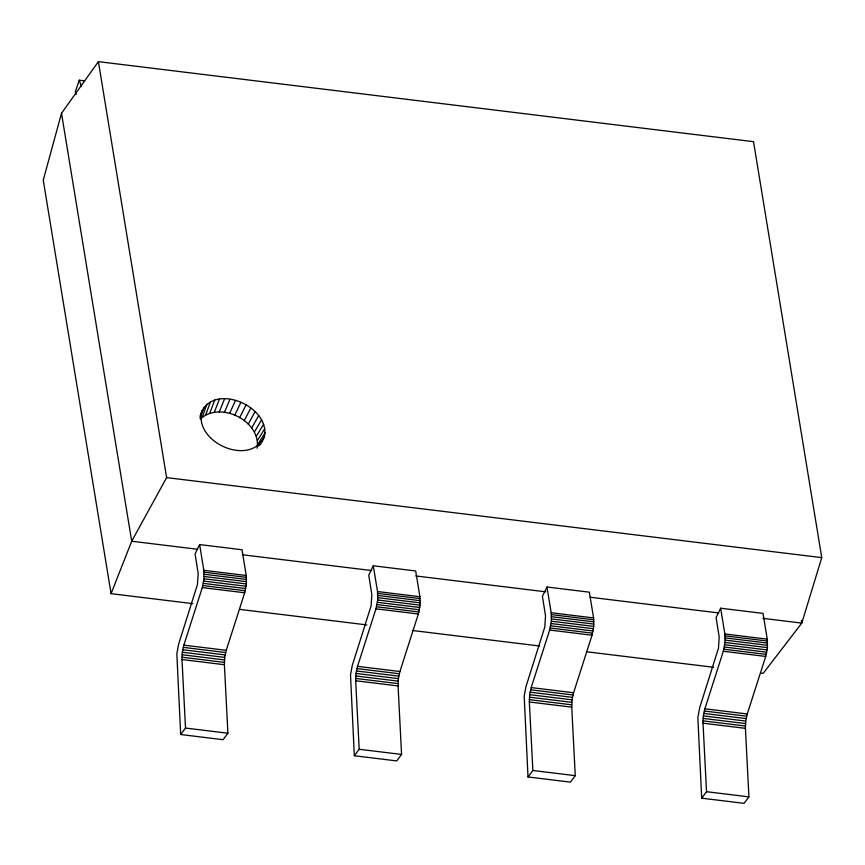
<?xml version="1.0" encoding="UTF-8"?>
<svg xmlns="http://www.w3.org/2000/svg" width="865" height="865" viewBox="0 0 865 865"><rect width="100%" height="100%" fill="white"/><g stroke="black" fill="none" stroke-linecap="round" stroke-linejoin="round"><path stroke-width="1.3" d="M180.666 734.515L185.51 728.049L181.996 659.53L182.32 652.221L183.845 645.139L202.291 587.595L204.01 578.771L203.837 570.316L199.62 544.572L242.005 549.751L246.233 575.495L246.406 583.951L244.687 592.774L226.241 650.318L224.716 657.4L224.392 664.709L227.906 733.228L223.062 739.694L180.666 734.515L176.838 653.767L178.623 644.176L197.458 584.502L198.172 573.322L195.068 553.935L199.62 544.572M354.336 755.74L359.191 749.263L355.677 680.755L355.991 673.446L357.526 666.353L375.961 608.819L377.681 599.996L377.518 591.53L373.291 565.786L415.687 570.965L419.903 596.709L420.076 605.176L418.357 613.999L399.922 671.532L398.387 678.625L398.073 685.934L401.576 754.442L396.732 760.919L354.336 755.74L350.509 674.992L352.293 665.39L371.139 605.727L371.842 594.536L368.75 575.16L373.291 565.786M528.018 776.954L532.862 770.488L529.348 701.969L529.672 694.66L531.197 687.578L549.643 630.034L551.362 621.211L551.189 612.744L546.972 587.011L589.357 592.19L593.585 617.924L593.747 626.39L592.028 635.213L573.592 692.757L572.057 699.839L571.743 707.148L575.257 775.667L570.413 782.133L528.018 776.954L524.19 696.206L525.974 686.615L544.809 626.941L545.523 615.761L542.42 596.374L546.972 587.011M701.688 798.179L706.532 791.702L703.029 723.183L703.342 715.874L704.878 708.792L723.313 651.259L725.032 642.436L724.859 633.969L720.642 608.225L763.038 613.404L767.255 639.149L767.428 647.615L765.709 656.438L747.263 713.971L745.738 721.064L745.414 728.362L748.928 796.881L744.084 803.358L701.688 798.179L697.86 717.431L699.644 707.83L718.48 648.166L719.193 636.975L716.09 617.588L720.642 608.225M202.021 410.561C192.971 441.929 249.488 467.424 264.398 436.901C270.832 405.512 210.898 380.773 200.291 415.589M257.121 448.221C261.284 421.082 220.413 400.657 200.539 418.876M760.519 673.002L763.2 673.338L801.79 623.103L821.75 557.644L753.523 141.687L98.394 61.642L61.512 113.272L43.25 180.115L111.077 593.66L192.765 603.64M84.554 80.834L79.256 80.186L75.266 91.906L76.12 94.447M200.031 416.919L200.885 414.443M200.075 418.552L204.043 407.091M202.345 416.995L206.886 404.117M205.773 414.735L210.487 401.749M209.817 413.102L214.725 400.03M214.347 412.14L219.494 399.025M111.077 593.66L131.707 541.231L166.621 477.61L98.394 61.642M219.256 411.881L224.641 398.754M224.381 412.335L230.025 399.23M229.582 413.492L235.485 400.441M234.718 415.308L240.881 402.344M239.637 417.73L246.038 404.896M244.19 420.704L250.818 408.01M248.255 424.131L255.089 411.61M251.704 427.916L258.711 415.589M254.451 431.949L261.587 419.817M256.408 436.111L263.652 424.196M257.521 440.296L264.82 428.586M257.759 444.372L265.068 432.857M258.57 445.951L264.398 436.901M259.933 445.053L262.809 440.588M166.621 477.61L821.75 557.644M197.371 549.253L131.707 541.231L61.512 113.272M242.935 554.822L371.593 570.543M415.816 575.949L545.815 591.833M590.038 597.228L718.696 612.95M762.919 618.356L801.79 623.103L801.347 620.432M203.837 570.316L246.233 575.495M377.518 591.53L419.903 596.709M551.189 612.744L593.585 617.924M724.859 633.969L767.255 639.149M204.064 572.187L246.46 577.366M377.746 593.412L420.141 598.591M551.416 614.626L593.812 619.805M725.097 635.851L767.482 641.03M204.172 574.263L246.568 579.442M377.854 595.488L420.239 600.667M551.524 616.702L593.92 621.881M725.194 637.916L767.59 643.095M204.151 576.479L246.547 581.658M377.832 597.693L420.228 602.873M551.502 618.918L593.898 624.098M725.184 640.132L767.569 645.312M204.01 578.771L246.406 583.951M377.681 599.996L420.076 605.176M551.362 621.211L593.747 626.39M725.032 642.436L767.428 647.615M203.74 581.096L246.136 586.275M377.421 602.31L419.806 607.49M551.091 623.535L593.487 628.714M724.762 644.749L767.158 649.929M203.362 583.378L245.746 588.557M377.032 604.592L419.428 609.771M550.713 625.817L593.098 630.996M724.383 647.031L766.779 652.21M202.875 585.562L245.26 590.741M376.545 606.787L418.941 611.966M550.216 628.001L592.612 633.18M723.897 649.215L766.293 654.394M202.291 587.595L244.687 592.774M375.961 608.819L418.357 613.999M549.643 630.034L592.028 635.213M723.313 651.259L765.709 656.438M239.627 609.371L366.836 624.908M412.367 630.477L539.576 646.014M586.438 651.745L713.647 667.283M183.845 645.139L226.241 650.318M357.526 666.353L399.922 671.532M531.197 687.578L573.592 692.757M704.878 708.792L747.263 713.971M183.229 647.355L225.614 652.534M356.899 668.569L399.295 673.749M530.569 689.783L572.965 694.963M704.251 711.008L746.636 716.188M182.71 649.734L225.105 654.913M356.38 670.959L398.776 676.138M530.061 692.173L572.446 697.352M703.732 713.398L746.127 718.577M182.32 652.221L224.716 657.4M355.991 673.446L398.387 678.625M529.672 694.66L572.057 699.839M703.342 715.874L745.738 721.064M182.072 654.74L224.457 659.919M355.742 675.954L398.138 681.133M529.412 697.168L571.808 702.348M703.094 718.393L745.479 723.573M181.964 657.195L224.349 662.374M355.634 678.42L398.03 683.599M529.304 699.634L571.7 704.813M702.986 720.848L745.381 726.027M181.996 659.53L224.392 664.709M355.677 680.755L398.073 685.934M529.348 701.969L571.743 707.148M703.029 723.183L745.414 728.362M185.51 728.049L227.906 733.228M359.191 749.263L401.576 754.442M532.862 770.488L575.257 775.667M706.532 791.702L748.928 796.881M79.256 80.186L81.407 86.576"/></g></svg>
